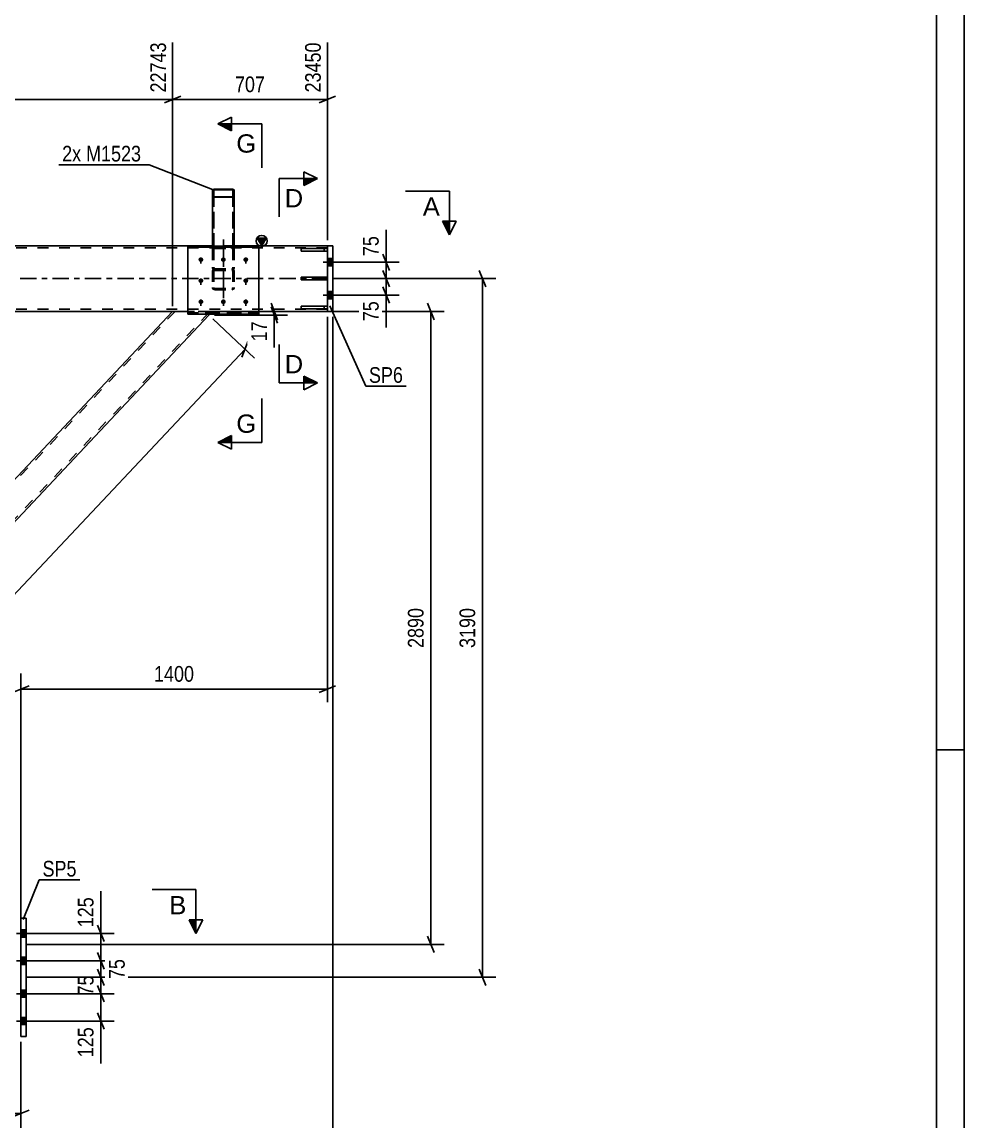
# Model space of a CAD drawing. Header units: millimetres. Extents: x -153 to 1036, y -682 to 159.
# Drawn here: x 864.1 to 1036.2, y -153.9 to 46.9 of the extents above; entities that cross this region are included whole.
import ezdxf

# ---------------------------------------------------------------- set-up
doc = ezdxf.new("R2010")
doc.units = ezdxf.units.MM
doc.linetypes.add('DXK_LINE_DOT2', pattern=[3.9198, 1.9599, -1.9599])
doc.linetypes.add('DXK_LINE_DOT3', pattern=[5.9187, 2.979, -0.9799, 0.9799, -0.9799])
doc.styles.add('Arial', font='ARIAL.TTF', dxfattribs={"height": 0.2})
doc.styles.add('Arial Narrow', font='ARIALN.TTF', dxfattribs={"height": 0.2})

# ---------------------------------------------------------------- blocks, each defined once
blk = doc.blocks.new('Unknown-761548098-1163')
at = {"color": 5, "linetype": 'Continuous'}
for p, q in [((1036.19, -682.05), (1036.19, 158.95)), ((1031.19, -677.05), (1031.19, 153.95)), ((1036.19, -86.05), (1031.19, -86.05))]:
    blk.add_line(p, q, dxfattribs=at)
blk = doc.blocks.new('Part-761548098-1411 - 1400')
at = {"color": 2, "linetype": 'Continuous'}
for p, q in [((898.94, 16.23), (898.9, 16.16)), ((898.9, 16.16), (898.9, 5.95)), ((899.04, 16.28), (898.94, 16.23)), ((899.2, 16.32), (899.04, 16.28)), ((899.14, 16.16), (899.16, 16.19)), ((899.14, 16.16), (899.14, 15.05)), ((899.16, 16.19), (899.21, 16.22)), ((899.38, 16.33), (899.2, 16.32)), ((899.21, 16.22), (899.29, 16.24)), ((899.29, 16.24), (899.38, 16.25)), ((899.38, 16.33), (902.42, 16.33)), ((899.38, 16.25), (902.42, 16.25)), ((902.6, 16.32), (902.42, 16.33)), ((902.42, 16.25), (902.51, 16.24)), ((902.51, 16.24), (902.59, 16.22)), ((902.59, 16.22), (902.64, 16.19)), ((902.76, 16.28), (902.6, 16.32)), ((902.64, 16.19), (902.66, 16.16)), ((902.66, 16.16), (902.66, 15.05)), ((902.86, 16.23), (902.76, 16.28)), ((902.9, 16.16), (902.86, 16.23)), ((902.9, 16.16), (902.9, 5.95)), ((898.9, 15.05), (898.94, 14.99)), ((898.94, 14.99), (899.04, 14.93)), ((899.04, 14.93), (899.2, 14.89)), ((899.16, 15.02), (899.14, 15.05)), ((899.21, 14.99), (899.16, 15.02)), ((899.2, 14.89), (899.38, 14.88)), ((899.29, 14.97), (899.21, 14.99)), ((899.38, 14.97), (899.29, 14.97)), ((899.38, 14.97), (902.42, 14.97)), ((899.38, 14.88), (902.42, 14.88)), ((902.51, 14.97), (902.42, 14.97)), ((902.42, 14.88), (902.6, 14.89)), ((902.59, 14.99), (902.51, 14.97)), ((902.64, 15.02), (902.59, 14.99)), ((902.6, 14.89), (902.76, 14.93)), ((902.66, 15.05), (902.64, 15.02)), ((902.76, 14.93), (902.86, 14.99)), ((902.86, 14.99), (902.9, 15.05))]:
    blk.add_line(p, q, dxfattribs=at)
at = {"color": 7, "linetype": 'DXK_LINE_DOT2'}
for p, q in [((899.14, 15.05), (899.14, 5.69)), ((902.66, 15.05), (902.66, 5.69)), ((902.9, 6), (898.9, 6)), ((898.9, 5.95), (898.9, 5.69)), ((898.9, 5.83), (899.14, 5.83)), ((898.94, 5.62), (898.9, 5.69)), ((899.04, 5.56), (898.94, 5.62)), ((899.2, 5.53), (899.04, 5.56)), ((899.14, 5.69), (899.16, 5.65)), ((899.16, 5.65), (899.21, 5.63)), ((899.38, 5.51), (899.2, 5.53)), ((899.21, 5.63), (899.29, 5.61)), ((899.29, 5.61), (899.38, 5.6)), ((899.38, 5.6), (902.42, 5.6)), ((899.38, 5.51), (902.42, 5.51)), ((902.42, 5.6), (902.51, 5.61)), ((902.6, 5.53), (902.42, 5.51)), ((902.51, 5.61), (902.59, 5.63)), ((902.59, 5.63), (902.64, 5.65)), ((902.76, 5.56), (902.6, 5.53)), ((902.64, 5.65), (902.66, 5.69)), ((902.66, 5.83), (902.9, 5.83)), ((902.86, 5.62), (902.76, 5.56)), ((902.9, 5.69), (902.86, 5.62)), ((902.9, 5.95), (902.9, 5.69))]:
    blk.add_line(p, q, dxfattribs=at)
blk = doc.blocks.new('Part-761548098-1412 - 1400')
at = {"color": 7, "linetype": 'DXK_LINE_DOT2'}
for p, q in [((898.9, 16.15), (898.93, 16.21)), ((898.93, 16.21), (899.04, 16.27)), ((899.04, 16.27), (899.19, 16.31)), ((899.16, 16.18), (899.14, 16.15)), ((899.14, 16.15), (899.14, 5.69)), ((899.21, 16.21), (899.16, 16.18)), ((899.19, 16.31), (899.38, 16.32)), ((899.29, 16.23), (899.21, 16.21)), ((899.38, 16.23), (899.29, 16.23)), ((899.38, 16.32), (902.42, 16.32)), ((899.38, 16.23), (902.42, 16.23)), ((902.42, 16.32), (902.6, 16.31)), ((902.51, 16.23), (902.42, 16.23)), ((902.59, 16.21), (902.51, 16.23)), ((902.64, 16.18), (902.59, 16.21)), ((902.6, 16.31), (902.76, 16.27)), ((902.66, 16.15), (902.64, 16.18)), ((902.66, 16.15), (902.66, 5.69)), ((902.76, 16.27), (902.86, 16.21)), ((902.86, 16.21), (902.9, 16.15)), ((902.9, 16.15), (902.9, 5.69)), ((898.93, 14.97), (898.9, 15.04)), ((899.04, 14.92), (898.93, 14.97)), ((899.19, 14.88), (899.04, 14.92)), ((899.14, 15.04), (899.16, 15.01)), ((899.16, 15.01), (899.21, 14.98)), ((899.38, 14.86), (899.19, 14.88)), ((899.21, 14.98), (899.29, 14.96)), ((899.29, 14.96), (899.38, 14.95)), ((899.38, 14.95), (902.42, 14.95)), ((899.38, 14.86), (902.42, 14.86)), ((902.42, 14.95), (902.51, 14.96)), ((902.6, 14.88), (902.42, 14.86)), ((902.51, 14.96), (902.59, 14.98)), ((902.59, 14.98), (902.64, 15.01)), ((902.76, 14.92), (902.6, 14.88)), ((902.64, 15.01), (902.66, 15.04)), ((902.86, 14.97), (902.76, 14.92)), ((902.9, 15.04), (902.86, 14.97)), ((902.9, 6), (898.9, 6)), ((898.9, 6), (898.9, 5.69)), ((898.9, 5.83), (899.14, 5.83)), ((898.9, 5.69), (898.93, 5.62)), ((898.93, 5.62), (899.04, 5.57)), ((899.04, 5.57), (899.19, 5.53)), ((899.16, 5.66), (899.14, 5.69)), ((899.21, 5.63), (899.16, 5.66)), ((899.19, 5.53), (899.38, 5.52)), ((899.29, 5.61), (899.21, 5.63)), ((899.38, 5.6), (899.29, 5.61)), ((899.38, 5.6), (902.42, 5.6)), ((899.38, 5.52), (902.42, 5.52)), ((902.51, 5.61), (902.42, 5.6)), ((902.42, 5.52), (902.6, 5.53)), ((902.59, 5.63), (902.51, 5.61)), ((902.64, 5.66), (902.59, 5.63)), ((902.6, 5.53), (902.76, 5.57)), ((902.66, 5.69), (902.64, 5.66)), ((902.66, 5.83), (902.9, 5.83)), ((902.76, 5.57), (902.86, 5.62)), ((902.86, 5.62), (902.9, 5.69))]:
    blk.add_line(p, q, dxfattribs=at)
at = {"color": 2, "linetype": 'Continuous'}
for q in [(898.9, 6), (898.9, 16.15)]:
    blk.add_line((898.9, 16.15), q, dxfattribs=at)
blk = doc.blocks.new('Part-761548098-1581 - 1400')
at = {"color": 2, "linetype": 'Continuous'}
for p, q in [((863.9, -138.4), (863.9, -116.8)), ((864.9, -116.8), (863.9, -116.8)), ((864.9, -116.8), (864.9, -138.4)), ((864.9, -138.4), (863.9, -138.4))]:
    blk.add_line(p, q, dxfattribs=at)
blk = doc.blocks.new('Bolt-761548098-1830 - 1400')
at = {"linetype": 'Continuous'}
for points in [[(896.8, 3.89), (896.89, 3.88), (896.98, 3.85), (897.06, 3.81), (897.13, 3.75), (897.18, 3.68), (897.22, 3.6), (897.24, 3.52), (897.24, 3.43), (897.22, 3.35), (897.18, 3.27), (897.13, 3.2), (897.06, 3.14), (896.98, 3.1), (896.89, 3.07), (896.8, 3.06), (896.71, 3.07), (896.62, 3.1), (896.54, 3.14), (896.47, 3.2), (896.42, 3.27), (896.38, 3.35), (896.36, 3.43), (896.36, 3.52), (896.38, 3.6), (896.42, 3.68), (896.47, 3.75), (896.54, 3.81), (896.62, 3.85), (896.71, 3.88)], [(900.9, 3.89), (900.99, 3.88), (901.08, 3.85), (901.16, 3.81), (901.23, 3.75), (901.28, 3.68), (901.32, 3.6), (901.34, 3.52), (901.34, 3.43), (901.32, 3.35), (901.28, 3.27), (901.23, 3.2), (901.16, 3.14), (901.08, 3.1), (900.99, 3.07), (900.9, 3.06), (900.81, 3.07), (900.72, 3.1), (900.64, 3.14), (900.57, 3.2), (900.52, 3.27), (900.48, 3.35), (900.46, 3.43), (900.46, 3.52), (900.48, 3.6), (900.52, 3.68), (900.57, 3.75), (900.64, 3.81), (900.72, 3.85), (900.81, 3.88)], [(905, 3.89), (905.09, 3.88), (905.18, 3.85), (905.26, 3.81), (905.33, 3.75), (905.38, 3.68), (905.42, 3.6), (905.44, 3.52), (905.44, 3.43), (905.42, 3.35), (905.38, 3.27), (905.33, 3.2), (905.26, 3.14), (905.18, 3.1), (905.09, 3.07), (905, 3.06), (904.91, 3.07), (904.82, 3.1), (904.74, 3.14), (904.67, 3.2), (904.62, 3.27), (904.58, 3.35), (904.56, 3.43), (904.56, 3.52), (904.58, 3.6), (904.62, 3.68), (904.67, 3.75), (904.74, 3.81), (904.82, 3.85), (904.91, 3.88)], [(896.8, 0.04), (896.89, 0.03), (896.98, 0), (897.06, -0.04), (897.13, -0.1), (897.18, -0.17), (897.22, -0.25), (897.24, -0.33), (897.24, -0.42), (897.22, -0.5), (897.18, -0.58), (897.13, -0.65), (897.06, -0.71), (896.98, -0.75), (896.89, -0.78), (896.8, -0.79), (896.71, -0.78), (896.62, -0.75), (896.54, -0.71), (896.47, -0.65), (896.42, -0.58), (896.38, -0.5), (896.36, -0.42), (896.36, -0.33), (896.38, -0.25), (896.42, -0.17), (896.47, -0.1), (896.54, -0.04), (896.62, 0), (896.71, 0.03)], [(905, 0.04), (905.09, 0.03), (905.18, 0), (905.26, -0.04), (905.33, -0.1), (905.38, -0.17), (905.42, -0.25), (905.44, -0.33), (905.44, -0.42), (905.42, -0.5), (905.38, -0.58), (905.33, -0.65), (905.26, -0.71), (905.18, -0.75), (905.09, -0.78), (905, -0.79), (904.91, -0.78), (904.82, -0.75), (904.74, -0.71), (904.67, -0.65), (904.62, -0.58), (904.58, -0.5), (904.56, -0.42), (904.56, -0.33), (904.58, -0.25), (904.62, -0.17), (904.67, -0.1), (904.74, -0.04), (904.82, 0), (904.91, 0.03)], [(896.8, -3.82), (896.89, -3.82), (896.98, -3.85), (897.06, -3.89), (897.13, -3.95), (897.18, -4.02), (897.22, -4.1), (897.24, -4.19), (897.24, -4.27), (897.22, -4.36), (897.18, -4.44), (897.13, -4.51), (897.06, -4.56), (896.98, -4.61), (896.89, -4.63), (896.8, -4.64), (896.71, -4.63), (896.62, -4.61), (896.54, -4.56), (896.47, -4.51), (896.42, -4.44), (896.38, -4.36), (896.36, -4.27), (896.36, -4.19), (896.38, -4.1), (896.42, -4.02), (896.47, -3.95), (896.54, -3.89), (896.62, -3.85), (896.71, -3.82)], [(900.9, -3.82), (900.99, -3.82), (901.08, -3.85), (901.16, -3.89), (901.23, -3.95), (901.28, -4.02), (901.32, -4.1), (901.34, -4.19), (901.34, -4.27), (901.32, -4.36), (901.28, -4.44), (901.23, -4.51), (901.16, -4.56), (901.08, -4.61), (900.99, -4.63), (900.9, -4.64), (900.81, -4.63), (900.72, -4.61), (900.64, -4.56), (900.57, -4.51), (900.52, -4.44), (900.48, -4.36), (900.46, -4.27), (900.46, -4.19), (900.48, -4.1), (900.52, -4.02), (900.57, -3.95), (900.64, -3.89), (900.72, -3.85), (900.81, -3.82)], [(905, -3.82), (905.09, -3.82), (905.18, -3.85), (905.26, -3.89), (905.33, -3.95), (905.38, -4.02), (905.42, -4.1), (905.44, -4.19), (905.44, -4.27), (905.42, -4.36), (905.38, -4.44), (905.33, -4.51), (905.26, -4.56), (905.18, -4.61), (905.09, -4.63), (905, -4.64), (904.91, -4.63), (904.82, -4.61), (904.74, -4.56), (904.67, -4.51), (904.62, -4.44), (904.58, -4.36), (904.56, -4.27), (904.56, -4.19), (904.58, -4.1), (904.62, -4.02), (904.67, -3.95), (904.74, -3.89), (904.82, -3.85), (904.91, -3.82)]]:
    blk.add_hatch(color=1, dxfattribs=at).paths.add_polyline_path(points)
at = {"color": 1, "linetype": 'Continuous'}
for p, q in [((896.8, 3.87), (896.8, 2.74)), ((900.9, 3.87), (900.9, 2.74)), ((905, 3.87), (905, 2.74)), ((896.8, 0.02), (896.8, -1.12)), ((905, 0.02), (905, -1.12)), ((896.8, -3.83), (896.8, -4.97)), ((900.9, -3.83), (900.9, -4.97)), ((905, -3.83), (905, -4.97))]:
    blk.add_line(p, q, dxfattribs=at)
blk = doc.blocks.new('Part-761548098-1596 - 1400')
at = {"color": 2, "linetype": 'Continuous'}
for p, q in [((919.9, -6), (919.9, 6)), ((920.9, 6), (919.9, 6)), ((920.9, 6), (920.9, -6)), ((920.9, -6), (919.9, -6))]:
    blk.add_line(p, q, dxfattribs=at)
blk = doc.blocks.new('Part-761548098-1719 - 1400')
at = {"color": 7, "linetype": 'DXK_LINE_DOT2'}
for p, q in [((892.07, -6), (783.54, -121.41)), ((898.26, -6), (891.63, -6)), ((898.26, -6.48), (898.26, -6)), ((898.26, -6.19), (789.73, -121.6)), ((840.9, -59.95), (837.28, -63.8)), ((790.17, -121.6), (783.54, -121.6))]:
    blk.add_line(p, q, dxfattribs=at)
at = {"color": 2, "linetype": 'Continuous'}
for p, q in [((891.63, -6), (840.9, -59.95)), ((898.26, -6.66), (790.17, -121.6)), ((898.26, -6.66), (898.26, -6.48)), ((837.28, -63.8), (783.54, -120.94)), ((783.54, -121.6), (783.54, -120.94))]:
    blk.add_line(p, q, dxfattribs=at)
blk = doc.blocks.new('Part-761548098-1902 - 1400')
at = {"color": 7, "linetype": 'DXK_LINE_DOT3'}
blk.add_line((900.9, -3.58), (900.9, 7.12), dxfattribs=at)
at = {"color": 7, "linetype": 'DXK_LINE_DOT2'}
for p, q in [((898.94, 5.51), (898.9, 5.31)), ((898.9, 5.31), (898.9, -1.59)), ((899.14, 5.31), (899.16, 5.41)), ((899.14, 5.31), (899.14, -1.59)), ((899.16, 5.41), (899.21, 5.5)), ((899.38, 5.83), (899.2, 5.79)), ((899.21, 5.5), (899.29, 5.55)), ((899.29, 5.55), (899.38, 5.57)), ((899.38, 5.83), (902.42, 5.83)), ((899.38, 5.57), (902.42, 5.57)), ((902.6, 5.79), (902.42, 5.83)), ((902.42, 5.57), (902.51, 5.55)), ((902.51, 5.55), (902.59, 5.5)), ((902.59, 5.5), (902.64, 5.41)), ((902.64, 5.41), (902.66, 5.31)), ((902.66, 5.31), (902.66, -1.59)), ((902.9, 5.31), (902.86, 5.51)), ((902.9, 5.31), (902.9, -1.59)), ((898.9, 2.08), (898.94, 1.88)), ((899.16, 1.98), (899.14, 2.08)), ((902.66, 2.08), (902.64, 1.98)), ((902.86, 1.88), (902.9, 2.08)), ((898.9, 1.27), (898.94, 1.44)), ((898.94, 1.44), (899.04, 1.59)), ((899.04, 1.59), (899.2, 1.69)), ((899.16, 1.36), (899.14, 1.27)), ((899.21, 1.9), (899.16, 1.98)), ((899.21, 1.43), (899.16, 1.36)), ((899.2, 1.69), (899.38, 1.72)), ((899.2, 1.61), (899.38, 1.57)), ((899.29, 1.84), (899.21, 1.9)), ((899.29, 1.48), (899.21, 1.43)), ((899.38, 1.82), (899.29, 1.84)), ((899.38, 1.5), (899.29, 1.48)), ((899.38, 1.82), (902.42, 1.82)), ((899.38, 1.72), (902.42, 1.72)), ((899.38, 1.57), (902.42, 1.57)), ((899.38, 1.5), (902.42, 1.5)), ((902.51, 1.84), (902.42, 1.82)), ((902.42, 1.72), (902.6, 1.69)), ((902.42, 1.57), (902.6, 1.61)), ((902.51, 1.48), (902.42, 1.5)), ((902.59, 1.9), (902.51, 1.84)), ((902.59, 1.43), (902.51, 1.48)), ((902.64, 1.98), (902.59, 1.9)), ((902.64, 1.36), (902.59, 1.43)), ((902.6, 1.69), (902.76, 1.59)), ((902.66, 1.27), (902.64, 1.36)), ((902.76, 1.59), (902.86, 1.44)), ((902.86, 1.44), (902.9, 1.27)), ((898.94, -1.76), (898.9, -1.59)), ((899.04, -1.91), (898.94, -1.76)), ((899.2, -2), (899.04, -1.91)), ((899.14, -1.59), (899.16, -1.67)), ((899.16, -1.67), (899.21, -1.75)), ((899.38, -2.04), (899.2, -2)), ((899.21, -1.75), (899.29, -1.79)), ((899.29, -1.79), (899.38, -1.81)), ((899.38, -1.81), (902.42, -1.81)), ((902.42, -1.81), (902.51, -1.79)), ((902.6, -2), (902.42, -2.04)), ((902.51, -1.79), (902.59, -1.75)), ((902.59, -1.75), (902.64, -1.67)), ((902.76, -1.91), (902.6, -2)), ((902.64, -1.67), (902.66, -1.59)), ((902.86, -1.76), (902.76, -1.91)), ((902.9, -1.59), (902.86, -1.76)), ((899.38, -2.04), (902.42, -2.04))]:
    blk.add_line(p, q, dxfattribs=at)
for centre, start, end in [((899.4, 5.33), 114.32, 159.2417), ((902.4, 5.33), 20.7583, 65.68), ((899.4, 2.06), 200.7583, 245.68), ((902.4, 2.06), 294.32, 339.2417)]:
    blk.add_arc(centre, 0.496, start, end, dxfattribs=at)
blk = doc.blocks.new('Bolt-761548098-1831 - 1400')
at = {"color": 1, "linetype": 'DXK_LINE_DOT2'}
for p, q in [((896.8, 3.87), (896.8, 2.74)), ((900.9, 3.87), (900.9, 2.74)), ((905, 3.87), (905, 2.74)), ((896.8, 0.02), (896.8, -1.12)), ((905, 0.02), (905, -1.12)), ((896.8, -3.83), (896.8, -4.97)), ((900.9, -3.83), (900.9, -4.97)), ((905, -3.83), (905, -4.97))]:
    blk.add_line(p, q, dxfattribs=at)
blk = doc.blocks.new('Bolt-761548098-1834 - 1400')
at = {"linetype": 'Continuous'}
for points in [[(919.9, 3.66), (919.9, 2.34), (920.9, 2.34), (920.9, 3.66)], [(919.9, 3.66), (919.9, 2.34), (920.9, 2.34), (920.9, 3.66)], [(919.9, -2.34), (919.9, -3.66), (920.9, -3.66), (920.9, -2.34)], [(919.9, -2.34), (919.9, -3.66), (920.9, -3.66), (920.9, -2.34)]]:
    blk.add_hatch(color=1, dxfattribs=at).paths.add_polyline_path(points)
at = {"color": 1, "linetype": 'Continuous'}
for p, q in [((919.14, 3), (923.9, 3)), ((919.14, 3), (923.9, 3)), ((919.9, 3.66), (920.9, 3.66)), ((919.9, 3.66), (920.9, 3.66)), ((919.9, 2.34), (920.9, 2.34)), ((919.9, 2.34), (920.9, 2.34)), ((919.14, -3), (923.9, -3)), ((919.14, -3), (923.9, -3)), ((919.9, -2.34), (920.9, -2.34)), ((919.9, -2.34), (920.9, -2.34)), ((919.9, -3.66), (920.9, -3.66)), ((919.9, -3.66), (920.9, -3.66))]:
    blk.add_line(p, q, dxfattribs=at)
blk = doc.blocks.new('Bolt-761548098-1835 - 1400')
at = {"linetype": 'Continuous'}
for points in [[(863.9, -118.94), (863.9, -120.26), (864.9, -120.26), (864.9, -118.94)], [(863.9, -118.94), (863.9, -120.26), (864.9, -120.26), (864.9, -118.94)], [(863.9, -118.94), (863.9, -120.26), (864.9, -120.26), (864.9, -118.94)], [(863.9, -123.94), (863.9, -125.26), (864.9, -125.26), (864.9, -123.94)], [(863.9, -123.94), (863.9, -125.26), (864.9, -125.26), (864.9, -123.94)], [(863.9, -129.94), (863.9, -131.26), (864.9, -131.26), (864.9, -129.94)], [(863.9, -129.94), (863.9, -131.26), (864.9, -131.26), (864.9, -129.94)], [(863.9, -134.94), (863.9, -136.26), (864.9, -136.26), (864.9, -134.94)], [(863.9, -134.94), (863.9, -136.26), (864.9, -136.26), (864.9, -134.94)], [(863.9, -134.94), (863.9, -136.26), (864.9, -136.26), (864.9, -134.94)]]:
    blk.add_hatch(color=1, dxfattribs=at).paths.add_polyline_path(points)
at = {"color": 1, "linetype": 'Continuous'}
for p, q in [((863.14, -119.6), (867.9, -119.6)), ((863.14, -119.6), (867.9, -119.6)), ((863.14, -119.6), (867.9, -119.6)), ((863.9, -118.94), (864.9, -118.94)), ((863.9, -118.94), (864.9, -118.94)), ((863.9, -118.94), (864.9, -118.94)), ((863.9, -120.26), (864.9, -120.26)), ((863.9, -120.26), (864.9, -120.26)), ((863.9, -120.26), (864.9, -120.26)), ((863.9, -123.94), (864.9, -123.94)), ((863.9, -123.94), (864.9, -123.94)), ((863.14, -124.6), (867.9, -124.6)), ((863.14, -124.6), (867.9, -124.6)), ((863.9, -125.26), (864.9, -125.26)), ((863.9, -125.26), (864.9, -125.26)), ((863.9, -129.94), (864.9, -129.94)), ((863.9, -129.94), (864.9, -129.94)), ((863.14, -130.6), (867.9, -130.6)), ((863.14, -130.6), (867.9, -130.6)), ((863.9, -131.26), (864.9, -131.26)), ((863.9, -131.26), (864.9, -131.26)), ((863.14, -135.6), (867.9, -135.6)), ((863.14, -135.6), (867.9, -135.6)), ((863.14, -135.6), (867.9, -135.6)), ((863.9, -134.94), (864.9, -134.94)), ((863.9, -134.94), (864.9, -134.94)), ((863.9, -134.94), (864.9, -134.94)), ((863.9, -136.26), (864.9, -136.26)), ((863.9, -136.26), (864.9, -136.26)), ((863.9, -136.26), (864.9, -136.26))]:
    blk.add_line(p, q, dxfattribs=at)
blk = doc.blocks.new('Part-761548098-1874 - 1400')
at = {"linetype": 'Continuous'}
blk.add_hatch(color=2, dxfattribs=at).paths.add_polyline_path([(907.9, 6), (907.1, 7.4), (908.7, 7.4)])
at = {"color": 2, "linetype": 'Continuous'}
for p, q in [((907.9, 6), (907.1, 7.4)), ((907.1, 7.4), (908.7, 7.4)), ((908.7, 7.4), (907.9, 6)), ((898.9, 6), (662.9, 6)), ((919.9, 6), (902.9, 6)), ((894.4, -6), (667.4, -6)), ((919.9, -6), (907.4, -6))]:
    blk.add_line(p, q, dxfattribs=at)
at = {"color": 7, "linetype": 'DXK_LINE_DOT2'}
for p, q in [((919.9, 5.6), (-18.1, 5.6)), ((902.9, 6), (898.9, 6)), ((919.9, -6), (919.9, 6)), ((919.9, -5.6), (-18.1, -5.6)), ((907.4, -6), (894.4, -6))]:
    blk.add_line(p, q, dxfattribs=at)
at = {"color": 7, "linetype": 'DXK_LINE_DOT3'}
blk.add_line((-18.1, 0), (919.9, 0), dxfattribs=at)
at = {"color": 2, "linetype": 'Continuous'}
blk.add_circle((907.9, 6.9), 1, dxfattribs=at)
blk = doc.blocks.new('Part-761548098-1875 - 1400')
at = {"color": 7, "linetype": 'DXK_LINE_DOT2'}
for p, q in [((919.9, -5.02), (915.1, -5.02)), ((915.1, -5.02), (915.1, -5.5)), ((915.1, -5.5), (919.9, -5.5)), ((919.3, -5.5), (919.3, -5.02)), ((919.9, -5.5), (919.9, -5.02))]:
    blk.add_line(p, q, dxfattribs=at)
blk = doc.blocks.new('Part-761548098-1876 - 1400')
at = {"color": 7, "linetype": 'DXK_LINE_DOT2'}
for p, q in [((919.9, 5.5), (915.1, 5.5)), ((915.1, 5.5), (915.1, 5.02)), ((915.1, 5.02), (919.9, 5.02)), ((919.3, 5.02), (919.3, 5.5)), ((919.9, 5.02), (919.9, 5.5))]:
    blk.add_line(p, q, dxfattribs=at)
blk = doc.blocks.new('Part-761548098-1877 - 1400')
at = {"color": 7, "linetype": 'DXK_LINE_DOT2'}
for p, q in [((919.9, 0.24), (915.1, 0.24)), ((915.1, 0.24), (915.1, -0.24)), ((919.3, -0.24), (919.3, 0.24)), ((919.9, -0.24), (919.9, 0.24)), ((915.1, -0.24), (919.9, -0.24))]:
    blk.add_line(p, q, dxfattribs=at)
blk = doc.blocks.new('Part-761548098-1878 - 1400')
at = {"color": 2, "linetype": 'Continuous'}
for p, q in [((915.1, -5.5), (915.1, -5.02)), ((919.9, -5.02), (915.1, -5.02)), ((919.9, -5.5), (915.1, -5.5)), ((919.9, -5.5), (919.9, -5.02))]:
    blk.add_line(p, q, dxfattribs=at)
at = {"color": 7, "linetype": 'DXK_LINE_DOT2'}
for p, q in [((919.3, -5.5), (919.3, -5.02)), ((919.9, -5.02), (919.9, -5.02)), ((919.9, -5.02), (919.9, -5.02)), ((919.9, -5.5), (919.9, -5.5)), ((919.9, -5.5), (919.9, -5.5))]:
    blk.add_line(p, q, dxfattribs=at)
blk = doc.blocks.new('Part-761548098-1879 - 1400')
at = {"color": 2, "linetype": 'Continuous'}
for p, q in [((915.1, 5.02), (915.1, 5.5)), ((919.9, 5.5), (915.1, 5.5)), ((919.9, 5.02), (915.1, 5.02)), ((919.9, 5.5), (919.9, 5.02))]:
    blk.add_line(p, q, dxfattribs=at)
at = {"color": 7, "linetype": 'DXK_LINE_DOT2'}
for p, q in [((919.3, 5.02), (919.3, 5.5)), ((919.9, 5.5), (919.9, 5.5)), ((919.9, 5.5), (919.9, 5.5)), ((919.9, 5.02), (919.9, 5.02)), ((919.9, 5.02), (919.9, 5.02))]:
    blk.add_line(p, q, dxfattribs=at)
blk = doc.blocks.new('Part-761548098-1880 - 1400')
at = {"color": 2, "linetype": 'Continuous'}
for p, q in [((915.1, -0.24), (915.1, 0.24)), ((919.9, 0.24), (915.1, 0.24)), ((919.9, 0.24), (919.9, -0.24)), ((919.9, -0.24), (915.1, -0.24))]:
    blk.add_line(p, q, dxfattribs=at)
at = {"color": 7, "linetype": 'DXK_LINE_DOT2'}
for p, q in [((919.3, -0.24), (919.3, 0.24)), ((919.9, 0.24), (919.9, 0.24)), ((919.9, 0.24), (919.9, 0.24)), ((919.9, -0.24), (919.9, -0.24)), ((919.9, -0.24), (919.9, -0.24))]:
    blk.add_line(p, q, dxfattribs=at)
blk = doc.blocks.new('Part-761548098-1898 - 1400')
at = {"color": 7, "linetype": 'DXK_LINE_DOT2'}
for p, q in [((894.4, -6.49), (894.4, 5.95)), ((894.4, 5.95), (907.4, 5.95)), ((894.4, 5.73), (907.4, 5.73)), ((907.4, -6.49), (907.4, 5.95)), ((907.4, -6.27), (894.4, -6.27)), ((898.26, -6.49), (894.4, -6.49))]:
    blk.add_line(p, q, dxfattribs=at)
at = {"color": 2, "linetype": 'Continuous'}
blk.add_line((907.4, -6.49), (898.26, -6.49), dxfattribs=at)
blk = doc.blocks.new('Part-761548098-1901 - 1400')
at = {"color": 2, "linetype": 'Continuous'}
for p, q in [((907.4, 5.95), (894.4, 5.95)), ((894.4, 5.95), (894.4, -6.48)), ((894.4, 5.73), (907.4, 5.73)), ((907.4, -6.48), (907.4, 5.95)), ((894.4, -6.48), (907.4, -6.48))]:
    blk.add_line(p, q, dxfattribs=at)
at = {"color": 7, "linetype": 'DXK_LINE_DOT2'}
blk.add_line((894.4, -6.27), (907.4, -6.27), dxfattribs=at)
blk = doc.blocks.new('Part-761548098-1938 - 1400')
at = {"color": 7, "linetype": 'DXK_LINE_DOT3'}
blk.add_line((900.9, 7.12), (900.9, -3.58), dxfattribs=at)
at = {"color": 7, "linetype": 'DXK_LINE_DOT2'}
for p, q in [((898.9, 5.32), (898.94, 5.51)), ((898.9, 5.32), (898.9, -1.59)), ((899.16, 5.41), (899.14, 5.32)), ((899.14, 5.32), (899.14, -1.59)), ((899.21, 5.5), (899.16, 5.41)), ((899.2, 5.79), (899.38, 5.83)), ((899.29, 5.55), (899.21, 5.5)), ((899.38, 5.57), (899.29, 5.55)), ((899.38, 5.83), (902.42, 5.83)), ((899.38, 5.57), (902.42, 5.57)), ((902.42, 5.83), (902.6, 5.79)), ((902.51, 5.55), (902.42, 5.57)), ((902.59, 5.5), (902.51, 5.55)), ((902.64, 5.41), (902.59, 5.5)), ((902.66, 5.32), (902.64, 5.41)), ((902.66, 5.32), (902.66, -1.59)), ((902.86, 5.51), (902.9, 5.32)), ((902.9, 5.32), (902.9, -1.59)), ((898.94, 1.88), (898.9, 2.08)), ((899.14, 2.08), (899.16, 1.98)), ((902.64, 1.98), (902.66, 2.08)), ((902.9, 2.08), (902.86, 1.88)), ((898.94, 1.44), (898.9, 1.27)), ((899.04, 1.59), (898.94, 1.44)), ((899.2, 1.69), (899.04, 1.59)), ((899.14, 1.27), (899.16, 1.36)), ((899.16, 1.98), (899.21, 1.9)), ((899.16, 1.36), (899.21, 1.43)), ((899.38, 1.72), (899.2, 1.69)), ((899.38, 1.57), (899.2, 1.61)), ((899.21, 1.9), (899.29, 1.84)), ((899.21, 1.43), (899.29, 1.48)), ((899.29, 1.84), (899.38, 1.82)), ((899.29, 1.48), (899.38, 1.5)), ((899.38, 1.82), (902.42, 1.82)), ((899.38, 1.72), (902.42, 1.72)), ((899.38, 1.57), (902.42, 1.57)), ((899.38, 1.5), (902.42, 1.5)), ((902.42, 1.82), (902.51, 1.84)), ((902.6, 1.69), (902.42, 1.72)), ((902.6, 1.61), (902.42, 1.57)), ((902.42, 1.5), (902.51, 1.48)), ((902.51, 1.84), (902.59, 1.9)), ((902.51, 1.48), (902.59, 1.43)), ((902.59, 1.9), (902.64, 1.98)), ((902.59, 1.43), (902.64, 1.36)), ((902.76, 1.59), (902.6, 1.69)), ((902.64, 1.36), (902.66, 1.27)), ((902.86, 1.44), (902.76, 1.59)), ((902.9, 1.27), (902.86, 1.44)), ((898.9, -1.59), (898.94, -1.76)), ((898.94, -1.76), (899.04, -1.91)), ((899.04, -1.91), (899.2, -2)), ((899.16, -1.67), (899.14, -1.59)), ((899.21, -1.75), (899.16, -1.67)), ((899.2, -2), (899.38, -2.04)), ((899.29, -1.79), (899.21, -1.75)), ((899.38, -1.81), (899.29, -1.79)), ((899.38, -1.81), (902.42, -1.81)), ((902.51, -1.79), (902.42, -1.81)), ((902.42, -2.04), (902.6, -2)), ((902.59, -1.75), (902.51, -1.79)), ((902.64, -1.67), (902.59, -1.75)), ((902.6, -2), (902.76, -1.91)), ((902.66, -1.59), (902.64, -1.67)), ((902.76, -1.91), (902.86, -1.76)), ((902.86, -1.76), (902.9, -1.59)), ((899.38, -2.04), (902.42, -2.04))]:
    blk.add_line(p, q, dxfattribs=at)
for centre, start, end in [((899.4, 5.33), 114.32, 159.2417), ((902.4, 5.33), 20.7583, 65.68), ((899.4, 2.06), 200.7583, 245.68), ((902.4, 2.06), 294.32, 339.2417)]:
    blk.add_arc(centre, 0.496, start, end, dxfattribs=at)
blk = doc.blocks.new('StraightDimension-761548098-19167 - 1400')
at = {"color": 7, "linetype": 'Continuous'}
blk.add_line((920.9, -7), (920.9, -178.17), dxfattribs=at)
blk = doc.blocks.new('StraightDimension-761548098-15246 - 1400')
at = {"color": 7, "linetype": 'Continuous'}
for p, q in [((783.54, -5.66), (783.54, 43.15)), ((891.63, -5), (891.63, 43.15)), ((785.04, 33.31), (782.04, 32.11)), ((783.54, 32.71), (891.63, 32.71)), ((890.13, 32.11), (893.13, 33.31))]:
    blk.add_line(p, q, dxfattribs=at)
at = {"color": 0, "linetype": 'Continuous'}
blk.add_wipeout([(891.03, 43.75), (886.83, 43.75), (886.83, 33.41), (891.03, 33.41)], dxfattribs=at)
at = {"color": 0}
blk.add_wipeout([(841.84, 33.46), (841.84, 37.66), (833.33, 37.66), (833.33, 33.46)], dxfattribs=at)
at = {"color": 3, "linetype": 'Continuous', "style": 'Arial Narrow'}
blk.add_text('22743', height=2.863, rotation=90.0002, dxfattribs=at).set_placement((890.43, 34.01))
at = {"color": 3, "style": 'Arial Narrow'}
blk.add_text('2702', height=2.863, dxfattribs=at).set_placement((833.93, 34.06))
blk = doc.blocks.new('StraightDimension-761548098-15518 - 1400')
at = {"color": 7, "linetype": 'Continuous'}
for p, q in [((877.93, -126.1), (879.13, -129.1)), ((864.9, -127.6), (880.93, -127.6)), ((878.53, -130.6), (878.53, -127.6)), ((879.13, -132.1), (877.93, -129.1)), ((865.9, -130.6), (880.93, -130.6))]:
    blk.add_line(p, q, dxfattribs=at)
at = {"color": 0}
blk.add_wipeout([(877.78, -126.67), (873.58, -126.67), (873.58, -131.53), (877.78, -131.53)], dxfattribs=at)
at = {"color": 3, "style": 'Arial Narrow'}
blk.add_text('75', height=2.863, rotation=90.0002, dxfattribs=at).set_placement((877.18, -130.93))
blk = doc.blocks.new('StraightDimension-761548098-15516 - 1400')
at = {"color": 7, "linetype": 'Continuous'}
for p, q in [((877.93, -118.1), (879.13, -121.1)), ((865.9, -119.6), (880.93, -119.6)), ((878.53, -124.6), (878.53, -119.6)), ((879.13, -126.1), (877.93, -123.1)), ((865.9, -124.6), (880.93, -124.6))]:
    blk.add_line(p, q, dxfattribs=at)
at = {"color": 0}
blk.add_wipeout([(877.78, -112.39), (873.58, -112.39), (873.58, -119.07), (877.78, -119.07)], dxfattribs=at)
at = {"color": 7, "linetype": 'Continuous'}
blk.add_line((878.53, -119.6), (878.53, -111.87), dxfattribs=at)
blk.add_line((878.53, -119.6), (878.53, -111.87), dxfattribs=at)
at = {"color": 3, "style": 'Arial Narrow'}
blk.add_text('125', height=2.863, rotation=90.0002, dxfattribs=at).set_placement((877.18, -118.47))
blk = doc.blocks.new('StraightDimension-761548098-2713 - 1400')
at = {"color": 7, "linetype": 'Continuous'}
for p, q in [((898.99, -7.35), (906.61, -14.51)), ((904.27, -14.37), (905.45, -11.36)), ((796.77, -127.81), (904.86, -12.87)), ((790.9, -122.29), (798.52, -129.45)), ((797.36, -126.3), (796.18, -129.31))]:
    blk.add_line(p, q, dxfattribs=at)
at = {"color": 0}
blk.add_wipeout([(853.18, -66.72), (850.12, -63.85), (844.29, -70.05), (847.35, -72.92)], dxfattribs=at)
at = {"color": 3, "style": 'Arial Narrow'}
blk.add_text('3945', height=2.863, rotation=46.7591, dxfattribs=at).set_placement((847.33, -72.08))
blk = doc.blocks.new('StraightDimension-761548098-15519 - 1400')
at = {"color": 7, "linetype": 'Continuous'}
for p, q in [((877.93, -129.1), (879.13, -132.1)), ((865.9, -130.6), (880.93, -130.6)), ((878.53, -135.6), (878.53, -130.6)), ((879.13, -137.1), (877.93, -134.1)), ((865.9, -135.6), (880.93, -135.6))]:
    blk.add_line(p, q, dxfattribs=at)
at = {"color": 0}
blk.add_wipeout([(877.78, -136.12), (873.58, -136.12), (873.58, -142.81), (877.78, -142.81)], dxfattribs=at)
at = {"color": 7, "linetype": 'Continuous'}
blk.add_line((878.53, -135.6), (878.53, -143.33), dxfattribs=at)
blk.add_line((878.53, -135.6), (878.53, -143.33), dxfattribs=at)
at = {"color": 3, "style": 'Arial Narrow'}
blk.add_text('125', height=2.863, rotation=90.0002, dxfattribs=at).set_placement((877.18, -142.21))
blk = doc.blocks.new('StraightDimension-761548098-3284 - 1400')
at = {"color": 7, "linetype": 'Continuous'}
for p, q in [((919.9, -7), (919.9, -77.37)), ((863.9, -120.6), (863.9, -72.12)), ((865.4, -74.37), (862.4, -75.57)), ((863.9, -74.97), (919.9, -74.97)), ((918.4, -75.57), (921.4, -74.37))]:
    blk.add_line(p, q, dxfattribs=at)
at = {"color": 0}
blk.add_wipeout([(896.16, -74.22), (896.16, -70.02), (887.64, -70.02), (887.64, -74.22)], dxfattribs=at)
at = {"color": 3, "style": 'Arial Narrow'}
blk.add_text('1400', height=2.863, dxfattribs=at).set_placement((888.24, -73.62))
blk = doc.blocks.new('StraightDimension-761548098-3519 - 1400')
at = {"color": 7, "linetype": 'Continuous'}
for p, q in [((920.9, -6), (941.22, -6)), ((939.42, -7.5), (938.22, -4.5)), ((938.82, -121.6), (938.82, -6)), ((938.22, -120.1), (939.42, -123.1)), ((864.9, -121.6), (941.22, -121.6))]:
    blk.add_line(p, q, dxfattribs=at)
at = {"color": 0}
blk.add_wipeout([(938.07, -59.54), (933.87, -59.54), (933.87, -68.06), (938.07, -68.06)], dxfattribs=at)
at = {"color": 3, "style": 'Arial Narrow'}
blk.add_text('2890', height=2.863, rotation=90.0002, dxfattribs=at).set_placement((937.47, -67.46))
blk = doc.blocks.new('StraightDimension-761548098-2920 - 1400')
at = {"color": 7, "linetype": 'Continuous'}
for p, q in [((920.9, 0), (950.65, 0)), ((948.85, -1.5), (947.65, 1.5)), ((948.25, -127.6), (948.25, 0)), ((947.65, -126.1), (948.85, -129.1)), ((864.9, -127.6), (950.65, -127.6))]:
    blk.add_line(p, q, dxfattribs=at)
at = {"color": 0}
blk.add_wipeout([(947.5, -59.54), (943.3, -59.54), (943.3, -68.06), (947.5, -68.06)], dxfattribs=at)
at = {"color": 3, "style": 'Arial Narrow'}
blk.add_text('3190', height=2.863, rotation=90.0002, dxfattribs=at).set_placement((946.9, -67.46))
blk = doc.blocks.new('StraightDimension-761548098-15245 - 1400')
at = {"color": 7, "linetype": 'Continuous'}
for p, q in [((891.63, -5), (891.63, 43.15)), ((919.9, 7), (919.9, 43.15)), ((893.13, 33.31), (890.13, 32.11)), ((891.63, 32.71), (919.9, 32.71)), ((918.4, 32.11), (921.4, 33.31))]:
    blk.add_line(p, q, dxfattribs=at)
at = {"color": 0, "linetype": 'Continuous'}
blk.add_wipeout([(919.3, 43.75), (915.1, 43.75), (915.1, 33.41), (919.3, 33.41)], dxfattribs=at)
at = {"color": 0}
blk.add_wipeout([(909.11, 33.46), (909.11, 37.66), (902.42, 37.66), (902.42, 33.46)], dxfattribs=at)
at = {"color": 3, "linetype": 'Continuous', "style": 'Arial Narrow'}
blk.add_text('23450', height=2.863, rotation=90.0002, dxfattribs=at).set_placement((918.7, 34.01))
at = {"color": 3, "style": 'Arial Narrow'}
blk.add_text('707', height=2.863, dxfattribs=at).set_placement((903.02, 34.06))
blk = doc.blocks.new('StraightDimension-761548098-15517 - 1400')
at = {"color": 7, "linetype": 'Continuous'}
for p, q in [((877.93, -123.1), (879.13, -126.1)), ((865.9, -124.6), (881.38, -124.6)), ((879.13, -129.1), (877.93, -126.1)), ((878.53, -127.6), (878.53, -124.6)), ((864.9, -127.6), (881.38, -127.6))]:
    blk.add_line(p, q, dxfattribs=at)
at = {"color": 0}
blk.add_wipeout([(883.48, -123.67), (879.28, -123.67), (879.28, -128.53), (883.48, -128.53)], dxfattribs=at)
at = {"color": 3, "style": 'Arial Narrow'}
blk.add_text('75', height=2.863, rotation=90.0002, dxfattribs=at).set_placement((882.88, -127.93))
blk = doc.blocks.new('StraightDimension-761548098-15567 - 1400')
at = {"color": 7, "linetype": 'Continuous'}
for p, q in [((930.02, 4.5), (931.22, 1.5)), ((921.9, 3), (933.02, 3)), ((930.62, 0), (930.62, 3)), ((920.9, 0), (933.02, 0)), ((931.22, -1.5), (930.02, 1.5))]:
    blk.add_line(p, q, dxfattribs=at)
at = {"color": 0}
blk.add_wipeout([(929.87, 8.38), (925.67, 8.38), (925.67, 3.52), (929.87, 3.52)], dxfattribs=at)
at = {"color": 7, "linetype": 'Continuous'}
blk.add_line((930.62, 3), (930.62, 8.91), dxfattribs=at)
blk.add_line((930.62, 3), (930.62, 8.91), dxfattribs=at)
at = {"color": 3, "style": 'Arial Narrow'}
blk.add_text('75', height=2.863, rotation=90.0002, dxfattribs=at).set_placement((929.27, 4.12))
blk = doc.blocks.new('StraightDimension-761548098-15568 - 1400')
at = {"color": 7, "linetype": 'Continuous'}
for p, q in [((920.9, 0), (933.02, 0)), ((930.02, 1.5), (931.22, -1.5)), ((930.62, -3), (930.62, 0)), ((931.22, -4.5), (930.02, -1.5)), ((921.9, -3), (933.02, -3))]:
    blk.add_line(p, q, dxfattribs=at)
at = {"color": 0}
blk.add_wipeout([(929.87, -3.53), (925.67, -3.53), (925.67, -8.38), (929.87, -8.38)], dxfattribs=at)
at = {"color": 7, "linetype": 'Continuous'}
blk.add_line((930.62, -3), (930.62, -8.91), dxfattribs=at)
blk.add_line((930.62, -3), (930.62, -8.91), dxfattribs=at)
at = {"color": 3, "style": 'Arial Narrow'}
blk.add_text('75', height=2.863, rotation=90.0002, dxfattribs=at).set_placement((929.27, -7.78))
blk = doc.blocks.new('StraightDimension-761548098-18894 - 1400')
at = {"color": 7, "linetype": 'Continuous'}
for p, q in [((783.54, -121.94), (783.54, -167.44)), ((863.9, -139.4), (863.9, -162.94)), ((785.04, -151.9), (782.04, -153.1)), ((783.54, -152.5), (863.9, -152.5)), ((862.4, -153.1), (865.4, -151.9))]:
    blk.add_line(p, q, dxfattribs=at)
at = {"color": 0}
blk.add_wipeout([(827.98, -151.75), (827.98, -147.55), (819.46, -147.55), (819.46, -151.75)], dxfattribs=at)
at = {"color": 0, "linetype": 'Continuous'}
blk.add_wipeout([(863.3, -153.2), (859.1, -153.2), (859.1, -163.54), (863.3, -163.54)], dxfattribs=at)
at = {"color": 3, "style": 'Arial Narrow'}
blk.add_text('2009', height=2.863, dxfattribs=at).set_placement((820.06, -151.15))
at = {"color": 3, "linetype": 'Continuous', "style": 'Arial Narrow'}
blk.add_text('24050', height=2.863, rotation=90.0002, dxfattribs=at).set_placement((862.7, -162.94))
blk = doc.blocks.new('StraightDimension-761548098-19389 - 1400')
at = {"color": 7, "linetype": 'Continuous'}
for p, q in [((899.26, -6), (912.61, -6)), ((909.61, -4.5), (910.81, -7.5)), ((910.81, -8.16), (909.61, -5.16)), ((910.21, -6.66), (910.21, -6)), ((899.26, -6.66), (912.61, -6.66))]:
    blk.add_line(p, q, dxfattribs=at)
at = {"color": 0}
blk.add_wipeout([(909.46, -7.19), (905.26, -7.19), (905.26, -12.04), (909.46, -12.04)], dxfattribs=at)
at = {"color": 7, "linetype": 'Continuous'}
blk.add_line((910.21, -6.66), (910.21, -12.57), dxfattribs=at)
blk.add_line((910.21, -6.66), (910.21, -12.57), dxfattribs=at)
at = {"color": 3, "style": 'Arial Narrow'}
blk.add_text('17', height=2.863, rotation=90.0002, dxfattribs=at).set_placement((908.86, -11.44))
blk = doc.blocks.new('Mark-761548098-1577 - 1400')
at = {"color": 0}
blk.add_wipeout([(874.08, -109.21), (874.08, -106.21), (867.87, -106.21), (867.87, -109.21)], dxfattribs=at)
blk.add_wipeout([(874.08, -109.21), (874.08, -106.21), (867.87, -106.21), (867.87, -109.21)], dxfattribs=at)
at = {"color": 30, "linetype": 'Continuous'}
for p, q in [((864.34, -117.04), (867.27, -109.81)), ((867.27, -109.81), (874.68, -109.81))]:
    blk.add_line(p, q, dxfattribs=at)
at = {"color": 3, "style": 'Arial Narrow'}
blk.add_text('SP5', height=2.863, dxfattribs=at).set_placement((867.87, -109.21))
blk = doc.blocks.new('Mark-761548098-1592 - 1400')
at = {"color": 0}
blk.add_wipeout([(933.71, -19.03), (933.71, -16.03), (927.5, -16.03), (927.5, -19.03)], dxfattribs=at)
blk.add_wipeout([(933.71, -19.03), (933.71, -16.03), (927.5, -16.03), (927.5, -19.03)], dxfattribs=at)
at = {"color": 30, "linetype": 'Continuous'}
for p, q in [((920.33, -4.95), (926.9, -19.63)), ((926.9, -19.63), (934.31, -19.63))]:
    blk.add_line(p, q, dxfattribs=at)
at = {"color": 3, "style": 'Arial Narrow'}
blk.add_text('SP6', height=2.863, dxfattribs=at).set_placement((927.5, -19.03))
blk = doc.blocks.new('SectionMark-761548098-3608 - 1400')
at = {"color": 6, "linetype": 'Continuous'}
for p in [(895.88, -111.6), (897.13, -117.1)]:
    blk.add_line(p, (895.88, -119.6), dxfattribs=at)
at = {"color": 0, "linetype": 'Continuous'}
blk.add_wipeout([(894.13, -116.1), (894.13, -112.6), (891.02, -112.6), (891.02, -116.1)], dxfattribs=at)
at = {"linetype": 'Continuous'}
blk.add_hatch(color=6, dxfattribs=at).paths.add_polyline_path([(894.63, -117.1), (895.88, -117.1), (895.88, -119.6)])
at = {"color": 6, "linetype": 'Continuous'}
for p, q in [((895.88, -111.6), (887.88, -111.6)), ((894.63, -117.1), (897.13, -117.1)), ((895.88, -119.6), (894.63, -117.1))]:
    blk.add_line(p, q, dxfattribs=at)
at = {"color": 3, "linetype": 'Continuous', "style": 'Arial'}
blk.add_text('B', height=3.34, dxfattribs=at).set_placement((891.02, -116.1))
blk = doc.blocks.new('SectionMark-761548098-3612 - 1400')
at = {"color": 6, "linetype": 'Continuous'}
for p, q in [((899.9, 28.27), (902.4, 29.52)), ((907.9, 28.27), (899.9, 28.27)), ((907.9, -29.9), (899.9, -29.9)), ((902.4, -31.15), (899.9, -29.9))]:
    blk.add_line(p, q, dxfattribs=at)
at = {"color": 0, "linetype": 'Continuous'}
for points in [[(906.9, 23.02), (906.9, 26.52), (903.27, 26.52), (903.27, 23.02)], [(906.9, -28.15), (906.9, -24.65), (903.27, -24.65), (903.27, -28.15)]]:
    blk.add_wipeout(points, dxfattribs=at)
at = {"linetype": 'Continuous'}
for points in [[(902.4, 28.27), (902.4, 27.02), (899.9, 28.27)], [(902.4, -28.65), (902.4, -29.9), (899.9, -29.9)]]:
    blk.add_hatch(color=6, dxfattribs=at).paths.add_polyline_path(points)
at = {"color": 6, "linetype": 'Continuous'}
for p, q in [((899.9, 28.27), (902.4, 27.02)), ((902.4, 27.02), (902.4, 29.52)), ((907.9, 28.27), (907.9, 20.27)), ((907.9, -29.9), (907.9, -21.9)), ((899.9, -29.9), (902.4, -28.65)), ((902.4, -28.65), (902.4, -31.15))]:
    blk.add_line(p, q, dxfattribs=at)
at = {"color": 3, "linetype": 'Continuous', "style": 'Arial'}
for p in [(903.27, 23.02), (903.27, -28.15)]:
    blk.add_text('G', height=3.34, dxfattribs=at).set_placement(p)
blk = doc.blocks.new('SectionMark-761548098-3604 - 1400')
at = {"color": 6, "linetype": 'Continuous'}
for p in [(942.19, 16), (943.44, 10.5)]:
    blk.add_line(p, (942.19, 8), dxfattribs=at)
at = {"color": 0, "linetype": 'Continuous'}
blk.add_wipeout([(940.44, 11.5), (940.44, 15), (937.33, 15), (937.33, 11.5)], dxfattribs=at)
at = {"linetype": 'Continuous'}
blk.add_hatch(color=6, dxfattribs=at).paths.add_polyline_path([(940.94, 10.5), (942.19, 10.5), (942.19, 8)])
at = {"color": 6, "linetype": 'Continuous'}
for p, q in [((942.19, 16), (934.19, 16)), ((940.94, 10.5), (943.44, 10.5)), ((942.19, 8), (940.94, 10.5))]:
    blk.add_line(p, q, dxfattribs=at)
at = {"color": 3, "linetype": 'Continuous', "style": 'Arial'}
blk.add_text('A', height=3.34, dxfattribs=at).set_placement((937.33, 11.5))
blk = doc.blocks.new('SectionMark-761548098-3606 - 1400')
at = {"color": 6, "linetype": 'Continuous'}
for p, q in [((911.11, 18.27), (918.11, 18.27)), ((915.61, 19.52), (918.11, 18.27)), ((911.11, -19.04), (918.11, -19.04)), ((918.11, -19.04), (915.61, -20.29))]:
    blk.add_line(p, q, dxfattribs=at)
at = {"color": 0, "linetype": 'Continuous'}
for points in [[(915.48, 13.02), (915.48, 16.52), (912.11, 16.52), (912.11, 13.02)], [(915.48, -17.29), (915.48, -13.79), (912.11, -13.79), (912.11, -17.29)]]:
    blk.add_wipeout(points, dxfattribs=at)
at = {"linetype": 'Continuous'}
for points in [[(915.61, 17.02), (915.61, 18.27), (918.11, 18.27)], [(915.61, -19.04), (915.61, -17.79), (918.11, -19.04)]]:
    blk.add_hatch(color=6, dxfattribs=at).paths.add_polyline_path(points)
at = {"color": 6, "linetype": 'Continuous'}
for p, q in [((911.11, 18.27), (911.11, 11.27)), ((915.61, 17.02), (915.61, 19.52)), ((918.11, 18.27), (915.61, 17.02)), ((911.11, -19.04), (911.11, -12.04)), ((918.11, -19.04), (915.61, -17.79)), ((915.61, -17.79), (915.61, -20.29))]:
    blk.add_line(p, q, dxfattribs=at)
at = {"color": 3, "linetype": 'Continuous', "style": 'Arial'}
for p in [(912.11, 13.02), (912.11, -17.29)]:
    blk.add_text('D', height=3.34, dxfattribs=at).set_placement(p)
blk = doc.blocks.new('MarkSet-761548098-21243 - 1400')
at = {"color": 30, "linetype": 'Continuous'}
blk.add_line((898.93, 16.27), (887.38, 20.8), dxfattribs=at)
at = {"color": 0}
blk.add_wipeout([(874.93, 21.4), (874.93, 24.4), (871.45, 24.4), (871.45, 21.4)], dxfattribs=at)
blk.add_wipeout([(874.93, 21.4), (874.93, 24.4), (871.45, 24.4), (871.45, 21.4)], dxfattribs=at)
blk.add_wipeout([(885.88, 21.4), (885.88, 24.4), (875.83, 24.4), (875.83, 21.4)], dxfattribs=at)
blk.add_wipeout([(885.88, 21.4), (885.88, 24.4), (875.83, 24.4), (875.83, 21.4)], dxfattribs=at)
at = {"color": 30, "linetype": 'Continuous'}
blk.add_line((870.85, 20.8), (887.38, 20.8), dxfattribs=at)
at = {"color": 3, "style": 'Arial Narrow'}
for s, p in [('2x', (871.45, 21.4)), ('M1523', (875.83, 21.4))]:
    blk.add_text(s, height=2.863, dxfattribs=at).set_placement(p)

msp = doc.modelspace()

# ---------------------------------------------------------------- block references
for name in ['Unknown-761548098-1163', 'Part-761548098-1411 - 1400', 'Part-761548098-1412 - 1400', 'Part-761548098-1874 - 1400', 'Part-761548098-1902 - 1400', 'Part-761548098-1938 - 1400', 'Part-761548098-1898 - 1400', 'Part-761548098-1901 - 1400', 'Part-761548098-1876 - 1400', 'Part-761548098-1879 - 1400', 'Part-761548098-1596 - 1400', 'Bolt-761548098-1830 - 1400', 'Bolt-761548098-1831 - 1400', 'Bolt-761548098-1834 - 1400', 'Part-761548098-1877 - 1400', 'Part-761548098-1880 - 1400', 'Part-761548098-1719 - 1400', 'Part-761548098-1875 - 1400', 'Part-761548098-1878 - 1400', 'Part-761548098-1581 - 1400', 'Bolt-761548098-1835 - 1400']:
    msp.add_blockref(name, (0, 0))

# ---------------------------------------------------------------- next in the draw order: block references
for name in ['StraightDimension-761548098-15246 - 1400', 'StraightDimension-761548098-19167 - 1400']:
    msp.add_blockref(name, (0, 0))

# ---------------------------------------------------------------- next in the draw order: block references
msp.add_blockref('StraightDimension-761548098-15518 - 1400', (0, 0))

# ---------------------------------------------------------------- next in the draw order: block references
msp.add_blockref('StraightDimension-761548098-15516 - 1400', (0, 0))

# ---------------------------------------------------------------- next in the draw order: block references
msp.add_blockref('StraightDimension-761548098-2713 - 1400', (0, 0))

# ---------------------------------------------------------------- next in the draw order: block references
for name in ['StraightDimension-761548098-3284 - 1400', 'StraightDimension-761548098-15519 - 1400']:
    msp.add_blockref(name, (0, 0))

# ---------------------------------------------------------------- next in the draw order: block references
msp.add_blockref('StraightDimension-761548098-3519 - 1400', (0, 0))

# ---------------------------------------------------------------- next in the draw order: block references
msp.add_blockref('StraightDimension-761548098-2920 - 1400', (0, 0))

# ---------------------------------------------------------------- next in the draw order: block references
for name in ['StraightDimension-761548098-15245 - 1400', 'Mark-761548098-1577 - 1400', 'StraightDimension-761548098-15517 - 1400']:
    msp.add_blockref(name, (0, 0))

# ---------------------------------------------------------------- next in the draw order: block references
for name in ['StraightDimension-761548098-15567 - 1400', 'StraightDimension-761548098-19389 - 1400', 'SectionMark-761548098-3608 - 1400', 'StraightDimension-761548098-18894 - 1400']:
    msp.add_blockref(name, (0, 0))

# ---------------------------------------------------------------- next in the draw order: block references
for name in ['SectionMark-761548098-3612 - 1400', 'StraightDimension-761548098-15568 - 1400']:
    msp.add_blockref(name, (0, 0))

# ---------------------------------------------------------------- next in the draw order: block references
for name in ['SectionMark-761548098-3604 - 1400', 'Mark-761548098-1592 - 1400']:
    msp.add_blockref(name, (0, 0))

# ---------------------------------------------------------------- next in the draw order: block references
for name in ['MarkSet-761548098-21243 - 1400', 'SectionMark-761548098-3606 - 1400']:
    msp.add_blockref(name, (0, 0))

doc.saveas('drawing.dxf')
